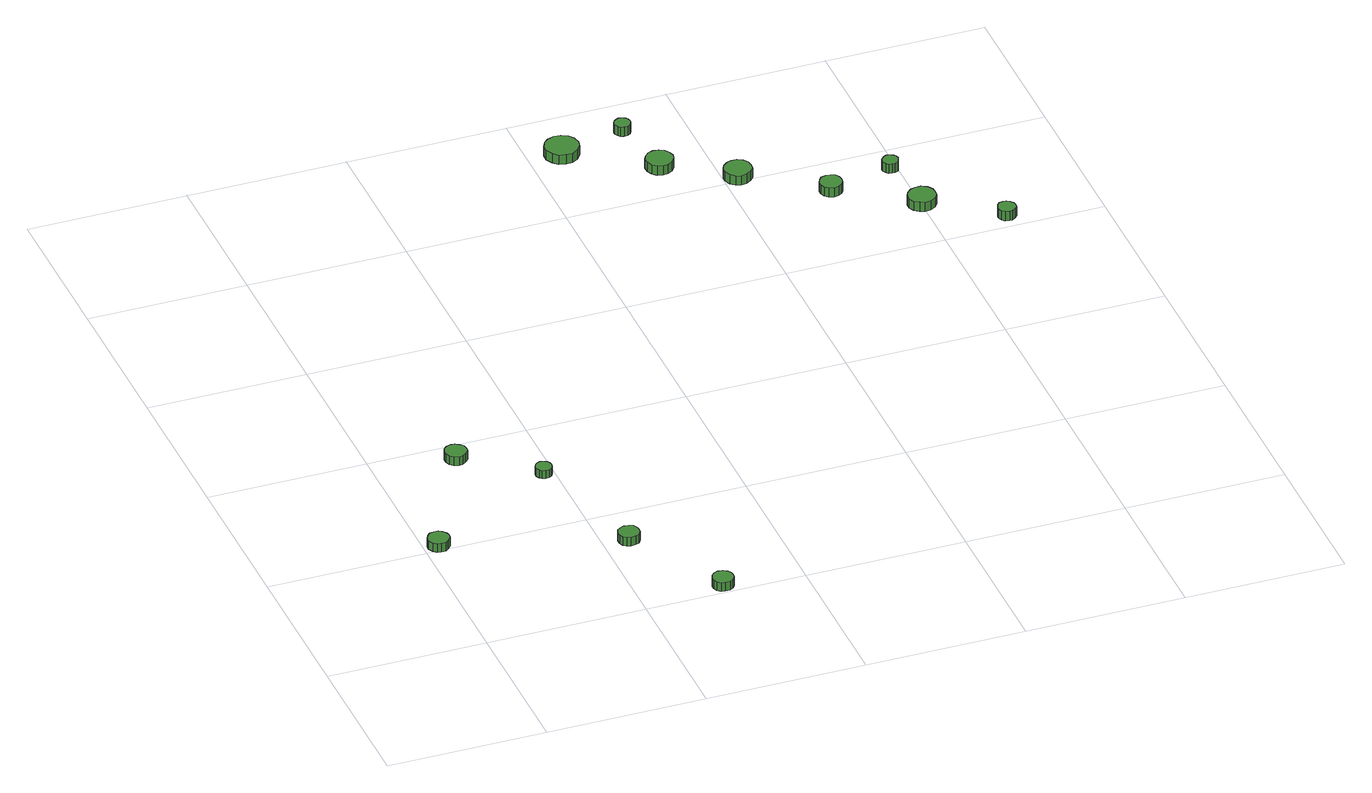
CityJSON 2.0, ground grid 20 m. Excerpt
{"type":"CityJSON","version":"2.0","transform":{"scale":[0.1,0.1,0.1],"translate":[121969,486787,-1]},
"CityObjects":{
"tree1":{"type":"SolitaryVegetationObject","attributes":{"function":"something"},"geometry":[{"type":"MultiSurface","lod":"1","boundaries":[[[0,1,2,3,4,5,6,7,8,9,10,11,12,13,14]],[[15,16,17,18,19,20,21,22,23,24,25,26,27,28,29]],[[0,29,28,1]],[[1,28,27,2]],[[2,27,26,3]],[[3,26,25,4]],[[4,25,24,5]],[[5,24,23,6]],[[6,23,22,7]],[[7,22,21,8]],[[8,21,20,9]],[[9,20,19,10]],[[10,19,18,11]],[[11,18,17,12]],[[12,17,16,13]],[[13,16,15,14]],[[14,15,29,0]]]}]},
"tree2":{"type":"SolitaryVegetationObject","attributes":{"function":"something"},"geometry":[{"type":"MultiSurface","lod":"1","boundaries":[[[30,31,32,33,34,35,36,37,38,39,40,41,42,43,44]],[[45,46,47,48,49,50,51,52,53,54,55,56,57,58,59]],[[30,59,58,31]],[[31,58,57,32]],[[32,57,56,33]],[[33,56,55,34]],[[34,55,54,35]],[[35,54,53,36]],[[36,53,52,37]],[[37,52,51,38]],[[38,51,50,39]],[[39,50,49,40]],[[40,49,48,41]],[[41,48,47,42]],[[42,47,46,43]],[[43,46,45,44]],[[44,45,59,30]]]}]},
"tree3":{"type":"SolitaryVegetationObject","attributes":{"function":"something"},"geometry":[{"type":"MultiSurface","lod":"1","boundaries":[[[60,61,62,63,64,65,66,67,68,69,70,71,72,73,74]],[[75,76,77,78,79,80,81,82,83,84,85,86,87,88,89]],[[60,89,88,61]],[[61,88,87,62]],[[62,87,86,63]],[[63,86,85,64]],[[64,85,84,65]],[[65,84,83,66]],[[66,83,82,67]],[[67,82,81,68]],[[68,81,80,69]],[[69,80,79,70]],[[70,79,78,71]],[[71,78,77,72]],[[72,77,76,73]],[[73,76,75,74]],[[74,75,89,60]]]}]},
"tree4":{"type":"SolitaryVegetationObject","attributes":{"function":"something"},"geometry":[{"type":"MultiSurface","lod":"1","boundaries":[[[90,91,92,93,94,95,96,97,98,99,100,101,102,103,104]],[[105,106,107,108,109,110,111,112,113,114,115,116,117,118,119]],[[90,119,118,91]],[[91,118,117,92]],[[92,117,116,93]],[[93,116,115,94]],[[94,115,114,95]],[[95,114,113,96]],[[96,113,112,97]],[[97,112,111,98]],[[98,111,110,99]],[[99,110,109,100]],[[100,109,108,101]],[[101,108,107,102]],[[102,107,106,103]],[[103,106,105,104]],[[104,105,119,90]]]}]},
"tree5":{"type":"SolitaryVegetationObject","attributes":{"function":"something"},"geometry":[{"type":"MultiSurface","lod":"1","boundaries":[[[120,121,122,123,124,125,126,127,128,129,130,131,132,133,134]],[[135,136,137,138,139,140,141,142,143,144,145,146,147,148,149]],[[120,149,148,121]],[[121,148,147,122]],[[122,147,146,123]],[[123,146,145,124]],[[124,145,144,125]],[[125,144,143,126]],[[126,143,142,127]],[[127,142,141,128]],[[128,141,140,129]],[[129,140,139,130]],[[130,139,138,131]],[[131,138,137,132]],[[132,137,136,133]],[[133,136,135,134]],[[134,135,149,120]]]}]},
"tree6":{"type":"SolitaryVegetationObject","attributes":{"function":"something"},"geometry":[{"type":"MultiSurface","lod":"1","boundaries":[[[150,151,152,153,154,155,156,157,158,159,160,161,162,163,164]],[[165,166,167,168,169,170,171,172,173,174,175,176,177,178,179]],[[150,179,178,151]],[[151,178,177,152]],[[152,177,176,153]],[[153,176,175,154]],[[154,175,174,155]],[[155,174,173,156]],[[156,173,172,157]],[[157,172,171,158]],[[158,171,170,159]],[[159,170,169,160]],[[160,169,168,161]],[[161,168,167,162]],[[162,167,166,163]],[[163,166,165,164]],[[164,165,179,150]]]}]},
"tree7":{"type":"SolitaryVegetationObject","attributes":{"function":"something"},"geometry":[{"type":"MultiSurface","lod":"1","boundaries":[[[180,181,182,183,184,185,186,187,188,189,190,191,192,193,194]],[[195,196,197,198,199,200,201,202,203,204,205,206,207,208,209]],[[180,209,208,181]],[[181,208,207,182]],[[182,207,206,183]],[[183,206,205,184]],[[184,205,204,185]],[[185,204,203,186]],[[186,203,202,187]],[[187,202,201,188]],[[188,201,200,189]],[[189,200,199,190]],[[190,199,198,191]],[[191,198,197,192]],[[192,197,196,193]],[[193,196,195,194]],[[194,195,209,180]]]}]},
"tree8":{"type":"SolitaryVegetationObject","attributes":{"function":"something"},"geometry":[{"type":"MultiSurface","lod":"1","boundaries":[[[210,211,212,213,214,215,216,217,218,219,220,221,222,223,224]],[[225,226,227,228,229,230,231,232,233,234,235,236,237,238,239]],[[210,239,238,211]],[[211,238,237,212]],[[212,237,236,213]],[[213,236,235,214]],[[214,235,234,215]],[[215,234,233,216]],[[216,233,232,217]],[[217,232,231,218]],[[218,231,230,219]],[[219,230,229,220]],[[220,229,228,221]],[[221,228,227,222]],[[222,227,226,223]],[[223,226,225,224]],[[224,225,239,210]]]}]},
"tree9":{"type":"SolitaryVegetationObject","attributes":{"function":"something"},"geometry":[{"type":"MultiSurface","lod":"1","boundaries":[[[240,241,242,243,244,245,246,247,248,249,250,251,252,253,254]],[[255,256,257,258,259,260,261,262,263,264,265,266,267,268,269]],[[240,269,268,241]],[[241,268,267,242]],[[242,267,266,243]],[[243,266,265,244]],[[244,265,264,245]],[[245,264,263,246]],[[246,263,262,247]],[[247,262,261,248]],[[248,261,260,249]],[[249,260,259,250]],[[250,259,258,251]],[[251,258,257,252]],[[252,257,256,253]],[[253,256,255,254]],[[254,255,269,240]]]}]},
"tree10":{"type":"SolitaryVegetationObject","attributes":{"function":"something"},"geometry":[{"type":"MultiSurface","lod":"1","boundaries":[[[270,271,272,273,274,275,276,277,278,279,280,281,282,283,284]],[[285,286,287,288,289,290,291,292,293,294,295,296,297,298,299]],[[270,299,298,271]],[[271,298,297,272]],[[272,297,296,273]],[[273,296,295,274]],[[274,295,294,275]],[[275,294,293,276]],[[276,293,292,277]],[[277,292,291,278]],[[278,291,290,279]],[[279,290,289,280]],[[280,289,288,281]],[[281,288,287,282]],[[282,287,286,283]],[[283,286,285,284]],[[284,285,299,270]]]}]},
"tree11":{"type":"SolitaryVegetationObject","attributes":{"function":"something"},"geometry":[{"type":"MultiSurface","lod":"1","boundaries":[[[300,301,302,303,304,305,306,307,308,309,310,311,312,313,314]],[[315,316,317,318,319,320,321,322,323,324,325,326,327,328,329]],[[300,329,328,301]],[[301,328,327,302]],[[302,327,326,303]],[[303,326,325,304]],[[304,325,324,305]],[[305,324,323,306]],[[306,323,322,307]],[[307,322,321,308]],[[308,321,320,309]],[[309,320,319,310]],[[310,319,318,311]],[[311,318,317,312]],[[312,317,316,313]],[[313,316,315,314]],[[314,315,329,300]]]}]},
"tree12":{"type":"SolitaryVegetationObject","attributes":{"function":"something"},"geometry":[{"type":"MultiSurface","lod":"1","boundaries":[[[330,331,332,333,334,335,336,337,338,339,340,341,342,343,344]],[[345,346,347,348,349,350,351,352,353,354,355,356,357,358,359]],[[330,359,358,331]],[[331,358,357,332]],[[332,357,356,333]],[[333,356,355,334]],[[334,355,354,335]],[[335,354,353,336]],[[336,353,352,337]],[[337,352,351,338]],[[338,351,350,339]],[[339,350,349,340]],[[340,349,348,341]],[[341,348,347,342]],[[342,347,346,343]],[[343,346,345,344]],[[344,345,359,330]]]}]},
"tree13":{"type":"SolitaryVegetationObject","attributes":{"function":"something"},"geometry":[{"type":"MultiSurface","lod":"1","boundaries":[[[360,361,362,363,364,365,366,367,368,369,370,371,372,373,374]],[[375,376,377,378,379,380,381,382,383,384,385,386,387,388,389]],[[360,389,388,361]],[[361,388,387,362]],[[362,387,386,363]],[[363,386,385,364]],[[364,385,384,365]],[[365,384,383,366]],[[366,383,382,367]],[[367,382,381,368]],[[368,381,380,369]],[[369,380,379,370]],[[370,379,378,371]],[[371,378,377,372]],[[372,377,376,373]],[[373,376,375,374]],[[374,375,389,360]]]}]}
},
"vertices":[
[32,210,19],[31,215,19],[27,220,19],[23,223,19],[17,223,19],[12,222,19],[8,218,19],[5,213,19],[5,207,19],[8,202,19],[12,198,19],[17,197,19],[23,197,19],[27,200,19],[31,205,19],[31,205,7],[27,200,7],[23,197,7],[17,197,7],[12,198,7],[8,202,7],[5,207,7],[5,213,7],[8,218,7],[12,222,7],[17,223,7],[23,223,7],[27,220,7],[31,215,7],[32,210,7],
[115,373,19],[114,379,19],[110,383,19],[105,386,19],[100,387,19],[94,385,19],[90,381,19],[88,376,19],[88,370,19],[90,365,19],[94,361,19],[100,359,19],[105,360,19],[110,363,19],[114,367,19],[114,367,7],[110,363,7],[105,360,7],[100,359,7],[94,361,7],[90,365,7],[88,370,7],[88,376,7],[90,381,7],[94,385,7],[100,387,7],[105,386,7],[110,383,7],[114,379,7],[115,373,7],
[245,143,19],[244,148,19],[241,153,19],[236,155,19],[230,156,19],[225,154,19],[221,151,19],[219,146,19],[219,140,19],[221,135,19],[225,132,19],[230,130,19],[236,131,19],[241,133,19],[244,138,19],[244,138,7],[241,133,7],[236,131,7],[230,130,7],[225,132,7],[221,135,7],[219,140,7],[219,146,7],[221,151,7],[225,154,7],[230,156,7],[236,155,7],[241,153,7],[244,148,7],[245,143,7],
[197,308,18],[196,312,18],[194,315,18],[190,317,18],[186,318,18],[182,317,18],[179,314,18],[177,310,18],[177,306,18],[179,302,18],[182,299,18],[186,298,18],[190,298,18],[194,300,18],[196,304,18],[196,304,7],[194,300,7],[190,298,7],[186,298,7],[182,299,7],[179,302,7],[177,306,7],[177,310,7],[179,314,7],[182,317,7],[186,318,7],[190,317,7],[194,315,7],[196,312,7],[197,308,7],
[315,16,19],[314,21,19],[311,25,19],[306,28,19],[300,29,19],[295,27,19],[291,23,19],[289,18,19],[289,13,19],[291,8,19],[295,4,19],[300,3,19],[306,3,19],[311,6,19],[314,10,19],[314,10,7],[311,6,7],[306,3,7],[300,3,7],[295,4,7],[291,8,7],[289,13,7],[289,18,7],[291,23,7],[295,27,7],[300,29,7],[306,28,7],[311,25,7],[314,21,7],[315,16,7],
[457,909,32],[455,918,32],[450,925,32],[442,929,32],[434,930,32],[425,927,32],[419,922,32],[415,914,32],[415,905,32],[419,897,32],[425,891,32],[434,889,32],[442,889,32],[450,894,32],[455,901,32],[455,901,19],[450,894,19],[442,889,19],[434,889,19],[425,891,19],[419,897,19],[415,905,19],[415,914,19],[419,922,19],[425,927,19],[434,930,19],[442,929,19],[450,925,19],[455,918,19],[457,909,19],
[551,844,32],[549,851,32],[545,857,32],[539,860,32],[532,861,32],[525,859,32],[520,854,32],[517,848,32],[517,841,32],[520,834,32],[525,829,32],[532,827,32],[539,828,32],[545,831,32],[549,837,32],[549,837,19],[545,831,19],[539,828,19],[532,827,19],[525,829,19],[520,834,19],[517,841,19],[517,848,19],[520,854,19],[525,859,19],[532,861,19],[539,860,19],[545,857,19],[549,851,19],[551,844,19],
[529,929,32],[528,933,32],[526,936,32],[522,938,32],[518,939,32],[514,937,32],[511,935,32],[509,931,32],[509,927,32],[511,923,32],[514,920,32],[518,919,32],[522,919,32],[526,921,32],[528,925,32],[528,925,19],[526,921,19],[522,919,19],[518,919,19],[514,920,19],[511,923,19],[509,927,19],[509,931,19],[511,935,19],[514,937,19],[518,939,19],[522,938,19],[526,936,19],[528,933,19],[529,929,19],
[629,791,33],[628,798,33],[624,804,33],[617,808,33],[610,808,33],[604,806,33],[598,801,33],[595,795,33],[595,788,33],[598,781,33],[604,776,33],[610,774,33],[617,775,33],[624,779,33],[628,784,33],[628,784,20],[624,779,20],[617,775,20],[610,774,20],[604,776,20],[598,781,20],[595,788,20],[595,795,20],[598,801,20],[604,806,20],[610,808,20],[617,808,20],[624,804,20],[628,798,20],[629,791,20],
[718,726,33],[717,732,33],[714,737,33],[709,739,33],[703,740,33],[697,738,33],[693,734,33],[691,729,33],[691,723,33],[693,718,33],[697,714,33],[703,712,33],[709,713,33],[714,716,33],[717,720,33],[717,720,20],[714,716,20],[709,713,20],[703,712,20],[697,714,20],[693,718,20],[691,723,20],[691,729,20],[693,734,20],[697,738,20],[703,740,20],[709,739,20],[714,737,20],[717,732,20],[718,726,20],
[812,664,32],[811,671,32],[807,677,32],[800,681,32],[793,681,32],[787,679,32],[781,674,32],[778,668,32],[778,661,32],[781,654,32],[787,650,32],[793,647,32],[800,648,32],[807,652,32],[811,657,32],[811,657,19],[807,652,19],[800,648,19],[793,647,19],[787,650,19],[781,654,19],[778,661,19],[778,668,19],[781,674,19],[787,679,19],[793,681,19],[800,681,19],[807,677,19],[811,671,19],[812,664,19],
[796,746,32],[795,750,32],[793,753,32],[789,755,32],[785,756,32],[781,754,32],[778,751,32],[776,748,32],[776,744,32],[778,740,32],[781,737,32],[785,736,32],[789,736,32],[793,738,32],[795,742,32],[795,742,19],[793,738,19],[789,736,19],[785,736,19],[781,737,19],[778,740,19],[776,744,19],[776,748,19],[778,751,19],[781,754,19],[785,756,19],[789,755,19],[793,753,19],[795,750,19],[796,746,19],
[891,606,32],[890,610,32],[887,614,32],[883,617,32],[879,617,32],[874,616,32],[871,613,32],[869,608,32],[869,604,32],[871,599,32],[874,596,32],[879,595,32],[883,595,32],[887,598,32],[890,601,32],[890,601,19],[887,598,19],[883,595,19],[879,595,19],[874,596,19],[871,599,19],[869,604,19],[869,608,19],[871,613,19],[874,616,19],[879,617,19],[883,617,19],[887,614,19],[890,610,19],[891,606,19]
]}
